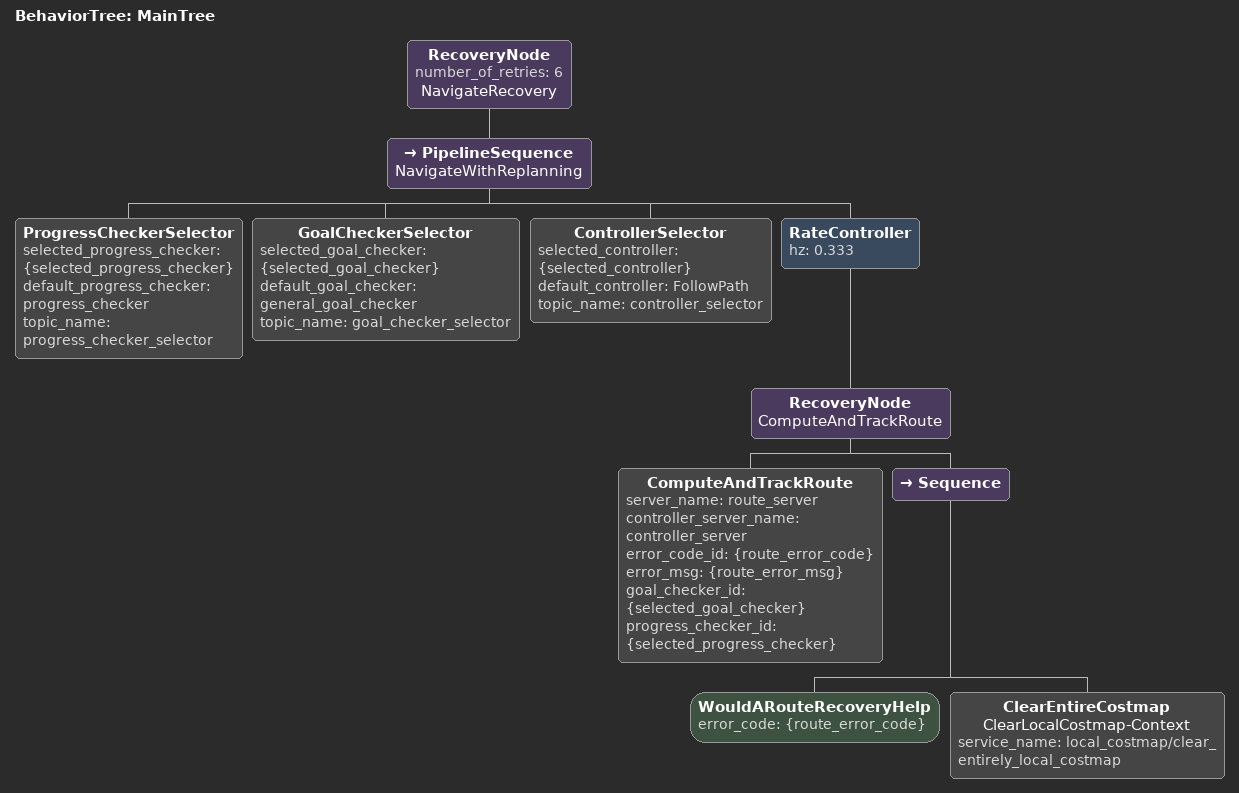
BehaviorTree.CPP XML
<root BTCPP_format="4" main_tree_to_execute="MainTree">
  <BehaviorTree ID="MainTree">
    <RecoveryNode number_of_retries="6" name="NavigateRecovery">
      <PipelineSequence name="NavigateWithReplanning">
        <ProgressCheckerSelector selected_progress_checker="{selected_progress_checker}"
                                 default_progress_checker="progress_checker"
                                 topic_name="progress_checker_selector"/>
        <GoalCheckerSelector selected_goal_checker="{selected_goal_checker}"
                             default_goal_checker="general_goal_checker"
                             topic_name="goal_checker_selector"/>
        <ControllerSelector selected_controller="{selected_controller}"
                            default_controller="FollowPath"
                            topic_name="controller_selector"/>

        <RateController hz="0.333">
          <RecoveryNode name="ComputeAndTrackRoute">
            <ComputeAndTrackRoute
              server_name="route_server"
              controller_server_name="controller_server"
              error_code_id="{route_error_code}"
              error_msg="{route_error_msg}"
              goal_checker_id="{selected_goal_checker}"
              progress_checker_id="{selected_progress_checker}"/>
            <Sequence>
              <WouldARouteRecoveryHelp error_code="{route_error_code}"/>
              <ClearEntireCostmap name="ClearLocalCostmap-Context"
                                  service_name="local_costmap/clear_entirely_local_costmap"/>
            </Sequence>
          </RecoveryNode>
        </RateController>

      </PipelineSequence>
    </RecoveryNode>
  </BehaviorTree>
</root>
